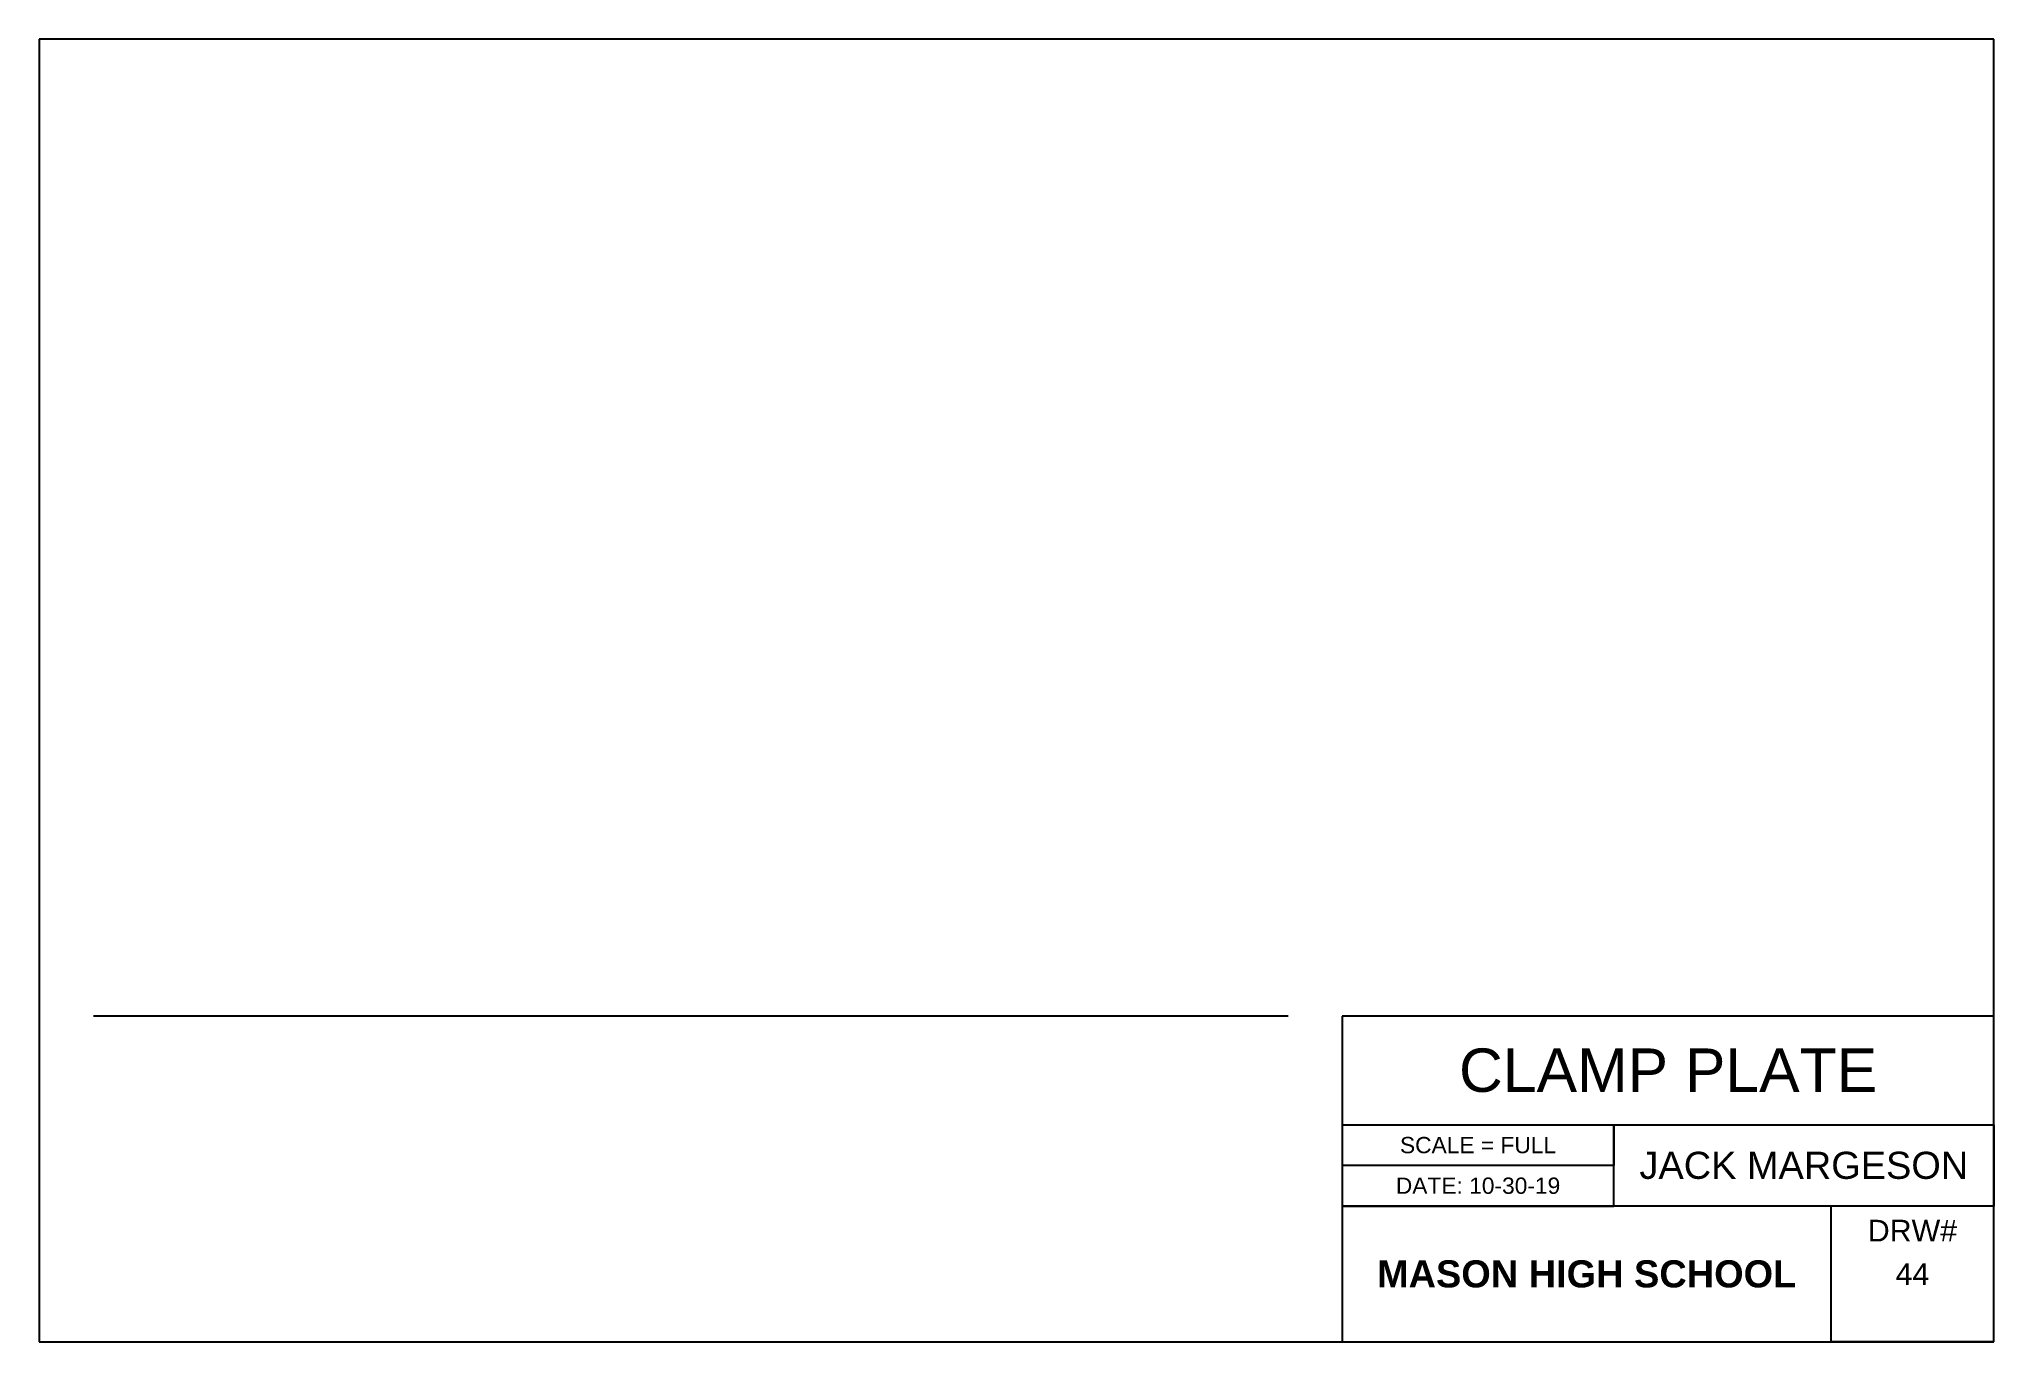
# Model space of a CAD drawing. Header units: inches. Extents: x 0 to 18, y 0 to 12.
import ezdxf

# ---------------------------------------------------------------- set-up
doc = ezdxf.new("R2010")
doc.units = ezdxf.units.IN
doc.header["$MEASUREMENT"] = 0
doc.layers.add('dims', color=3, linetype='Continuous')
doc.styles.get("Standard").update_dxf_attribs({"font": 'arial.ttf'})

msp = doc.modelspace()

# ---------------------------------------------------------------- linework, layer by layer
for p, q in [((18, 12), (0, 12)), ((0, 12), (0, 0)), ((18, 12), (0, 12)), ((0, 12), (0, 0)), ((18, 0), (18, 12)), ((18, 0), (18, 12)), ((11.5, 3), (0.5, 3)), ((18, 3), (12, 3)), ((12, 3), (12, 0)), ((12, 3), (12, 2)), ((18, 0), (18, 3)), ((12, 2), (18, 2)), ((14.5, 1.25), (14.5, 2)), ((14.5, 2), (14.5, 1.625)), ((18, 2), (18, 1.25)), ((14.5, 1.625), (12, 1.625)), ((18, 1.25), (12, 1.25)), ((12, 1.25), (14.5, 1.25)), ((16.5, 0), (16.5, 1.25)), ((0, 0), (18, 0)), ((0, 0), (18, 0)), ((18, 0), (16.5, 0)), ((18, 0), (16.5, 0))]:
    msp.add_line(p, q)

# ---------------------------------------------------------------- texts
for s, width, insert, char_height, attachment_point in [('\\pxt9;CLAMP PLATE', 6, (15, 2.5), 0.4, 5), ('SCALE = FULL', 2.5, (13.25, 1.812), 0.15, 5), ('DATE: 10-30-19', 2.5, (13.25, 1.438), 0.15, 5), ('DRW#', 1.5, (17.25, 1.125), 0.2, 2), ('{\\fArial|b1|i0|c0|p34;MASON HIGH SCHOOL}', 4.5, (14.25, 0.625), 0.25, 5), ('44', 1.5, (17.25, 0.625), 0.2, 5)]:
    msp.add_mtext_dynamic_manual_height_columns(s, width=width, gutter_width=1, heights=[0], dxfattribs=dict(insert=insert, char_height=char_height, attachment_point=attachment_point))
at = {"layer": 'dims', "color": 3, "insert": (16.25, 1.625), "char_height": 0.25, "attachment_point": 5}
msp.add_mtext_dynamic_manual_height_columns('{\\C0;JACK MARGESON}', width=3.5, gutter_width=1, heights=[0], dxfattribs=at)

doc.saveas('drawing.dxf')
